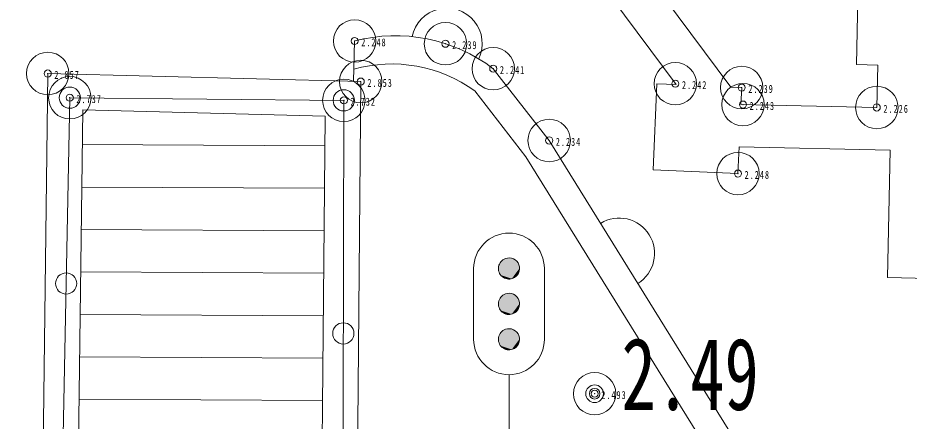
# Model space of a CAD drawing. Units: millimetres, scale not verified. Extents: x -252300 to 252300, y -178200 to 178200.
# Drawn here: x 43583 to 49884, y 115150 to 118000 of the extents above; entities that cross this region are included whole.
import ezdxf
from ezdxf.enums import TextEntityAlignment as Align

# ---------------------------------------------------------------- set-up
doc = ezdxf.new("R2010")
doc.units = ezdxf.units.MM
doc.header["$LTSCALE"] = 600
doc.header["$PDMODE"] = 32
doc.header["$PDSIZE"] = 300
doc.linetypes.add('DASHED', pattern=[7.5, 6, -1.5])
for name, color, linetype, lineweight in [('0-1_S-SUV', 7, 'Continuous', 13), ('0-B_点字ブロック', 40, 'DASHED', 13), ('0-E_非表示独標', 253, 'Continuous', 13)]:
    doc.layers.add(name, color=color, linetype=linetype, lineweight=lineweight)
doc.layers.add('0-3_S-SUV-HTXT', color=7, linetype='Continuous')
doc.styles.add('ＭＳ ゴシック', font='')
doc.styles.get('ＭＳ ゴシック').set_extended_font_data('MS Gothic')

msp = doc.modelspace()

# ---------------------------------------------------------------- linework, layer by layer
at = {"layer": '0-1_S-SUV'}
for p, q in [((45964, 117836.5), (45955.5, 117550.8)), ((45753, 117095.4), (44038.6, 117104.6)), ((45750.3, 116795.4), (44034.8, 116804.6)), ((45747.7, 116495.4), (44031, 116504.7)), ((45745, 116195.4), (44027.2, 116204.7)), ((46805.2, 115728.7), (46805.2, 116228.7)), ((47305.2, 115728.7), (47305.2, 116228.7)), ((45742.3, 115895.4), (44023.4, 115904.7)), ((45739.7, 115595.4), (44019.6, 115604.7)), ((47055.2, 114603.7), (47055.2, 115478.7)), ((45737, 115295.4), (44015.8, 115304.7))]:
    msp.add_line(p, q, dxfattribs=at)
for points in [[(49316.1, 113946.1), (47339.2, 117132.9), (46943.7, 117640.8)], [(41017, 114970.9), (43761.4, 114956.1), (43795, 117606.3), (46007, 117549.4), (45964.1, 112704), (39935.8, 112786.6)], [(49172.2, 113798.7), (47174.9, 117018.4), (46812.5, 117483.7)], [(45880.2, 114123.4), (45887, 117417.1), (43950.6, 117435.9), (43898.6, 114810), (41164.6, 114820.2)], [(39939.2, 113036.6), (45716.4, 112957.4), (45754.8, 117305.8), (44041.7, 117349.9), (43986.3, 112981.1)]]:
    msp.add_lwpolyline(points, dxfattribs=at)
for centre, radius in [((43950.6, 117435.9), 75), ((45887, 117417.1), 75), ((43924.6, 116122.9), 75), ((45883.6, 115770.2), 75), ((47660.6, 115344.2), 62.5), ((47660.6, 115344.2), 37.5)]:
    msp.add_circle(centre, radius, dxfattribs=at)
for centre, radius, start, end in [((46615.9, 117818.4), 250, 334.33372, 168.71023), ((46252.4, 116730.6), 1142.9, 52.78496, 104.61787), ((46227.9, 116680.9), 993.1, 53.93795, 105.77086), ((46341.3, 116819.6), 4331.9, 319.66842, 10.08975), ((46348.6, 116822), 4141, 319.71979, 10.14112), ((47834, 116335.3), 250, 301.81273, 121.81273), ((47055.2, 116228.7), 250, 0, 180), ((47055.2, 116228.7), 75, 110, 290), ((47055.2, 116228.7), 75, 290, 110), ((47055.2, 115978.7), 75, 110, 290), ((47055.2, 115978.7), 75, 290, 110), ((47055.2, 115728.7), 75, 110, 290), ((47055.2, 115728.7), 75, 290, 110), ((47055.2, 115728.7), 250, 180, 0)]:
    msp.add_arc(centre, radius, start, end, dxfattribs=at)
for points in [[(46982.2, 116246.2), (46984.1, 116252.6), (47074.4, 116156.3)], [(46984.1, 116252.6), (46986.5, 116258.9), (47074.4, 116156.3)], [(46986.5, 116258.9), (46989.5, 116264.9), (47074.4, 116156.3)], [(46989.5, 116264.9), (46993, 116270.7), (47074.4, 116156.3)], [(46993, 116270.7), (46997, 116276.1), (47074.4, 116156.3)], [(46997, 116276.1), (47001.5, 116281.1), (47074.4, 116156.3)], [(47001.5, 116281.1), (47006.4, 116285.7), (47074.4, 116156.3)], [(47006.4, 116285.7), (47011.7, 116289.9), (47074.4, 116156.3)], [(47011.7, 116289.9), (47017.4, 116293.5), (47074.4, 116156.3)], [(47017.4, 116293.5), (47023.3, 116296.6), (47074.4, 116156.3)], [(47023.3, 116296.6), (47029.5, 116299.2), (47074.4, 116156.3)], [(47029.5, 116299.2), (47036, 116301.2), (47074.4, 116156.3)], [(47036, 116301.2), (47042.5, 116302.7), (47074.4, 116156.3)], [(47042.5, 116302.7), (47049.2, 116303.5), (47074.4, 116156.3)], [(47049.2, 116303.5), (47069.3, 116302.4), (47074.4, 116156.3)], [(47069.3, 116302.4), (47074.4, 116156.3), (47082.2, 116298.7)], [(47074.4, 116156.3), (47082.2, 116298.7), (47094.3, 116292.7)], [(47074.4, 116156.3), (47094.3, 116292.7), (47105.1, 116284.7)], [(47074.4, 116156.3), (47105.1, 116284.7), (47109.9, 116280)], [(47074.4, 116156.3), (47109.9, 116280), (47114.3, 116274.9)], [(47074.4, 116156.3), (47114.3, 116274.9), (47118.2, 116269.4)], [(47074.4, 116156.3), (47118.2, 116269.4), (47121.6, 116263.6)], [(47074.4, 116156.3), (47121.6, 116263.6), (47124.4, 116257.5)], [(47074.4, 116156.3), (47124.4, 116257.5), (47126.7, 116251.2)], [(47074.4, 116156.3), (47126.7, 116251.2), (47128.5, 116244.7)], [(46980.2, 116226.1), (46980.3, 116232.9), (47074.4, 116156.3)], [(46980.2, 116226.1), (46980.8, 116219.4), (47074.4, 116156.3)], [(46980.3, 116232.9), (46981, 116239.6), (47074.4, 116156.3)], [(46980.8, 116219.4), (46981.9, 116212.8), (47074.4, 116156.3)], [(46981, 116239.6), (46982.2, 116246.2), (47074.4, 116156.3)], [(46981.9, 116212.8), (46983.6, 116206.3), (47074.4, 116156.3)], [(46983.6, 116206.3), (46985.9, 116200), (47074.4, 116156.3)], [(46985.9, 116200), (46988.8, 116193.9), (47074.4, 116156.3)], [(46988.8, 116193.9), (46992.2, 116188.1), (47074.4, 116156.3)], [(46992.2, 116188.1), (46996.1, 116182.6), (47074.4, 116156.3)], [(47074.4, 116156.3), (47128.5, 116244.7), (47129.6, 116238.1)], [(47074.4, 116156.3), (47129.6, 116238.1), (47130.1, 116231.4)], [(47074.4, 116156.3), (47130.1, 116224.6), (47130.1, 116231.4)], [(47074.4, 116156.3), (47129.4, 116217.9), (47130.1, 116224.6)], [(47074.4, 116156.3), (47128.1, 116211.3), (47129.4, 116217.9)], [(47074.4, 116156.3), (47126.3, 116204.9), (47128.1, 116211.3)], [(47074.4, 116156.3), (47123.9, 116198.6), (47126.3, 116204.9)], [(47074.4, 116156.3), (47120.9, 116192.5), (47123.9, 116198.6)], [(47074.4, 116156.3), (47117.4, 116186.8), (47120.9, 116192.5)], [(46996.1, 116182.6), (47000.5, 116177.5), (47074.4, 116156.3)], [(47000.5, 116177.5), (47005.3, 116172.8), (47074.4, 116156.3)], [(47005.3, 116172.8), (47010.5, 116168.5), (47074.4, 116156.3)], [(47010.5, 116168.5), (47016.1, 116164.7), (47074.4, 116156.3)], [(47016.1, 116164.7), (47022, 116161.5), (47074.4, 116156.3)], [(47022, 116161.5), (47028.1, 116158.8), (47074.4, 116156.3)], [(47028.1, 116158.8), (47034.5, 116156.7), (47074.4, 116156.3)], [(47034.5, 116156.7), (47041.1, 116155.1), (47074.4, 116156.3)], [(47041.1, 116155.1), (47047.7, 116154.1), (47074.4, 116156.3)], [(47047.7, 116154.1), (47054.4, 116153.7), (47074.4, 116156.3)], [(47054.4, 116153.7), (47061.2, 116154), (47074.4, 116156.3)], [(47061.2, 116154), (47067.8, 116154.8), (47074.4, 116156.3)], [(47074.4, 116156.3), (47113.4, 116181.4), (47117.4, 116186.8)], [(47074.4, 116156.3), (47108.9, 116176.4), (47113.4, 116181.4)], [(47074.4, 116156.3), (47104, 116171.8), (47108.9, 116176.4)], [(47074.4, 116156.3), (47098.7, 116167.6), (47104, 116171.8)], [(47074.4, 116156.3), (47093, 116164), (47098.7, 116167.6)], [(47074.4, 116156.3), (47087, 116160.9), (47093, 116164)], [(47074.4, 116156.3), (47080.8, 116158.3), (47087, 116160.9)], [(46982.2, 115996.2), (46984.1, 116002.6), (47074.4, 115906.3)], [(46984.1, 116002.6), (46986.5, 116008.9), (47074.4, 115906.3)], [(46986.5, 116008.9), (46989.5, 116014.9), (47074.4, 115906.3)], [(46989.5, 116014.9), (46993, 116020.7), (47074.4, 115906.3)], [(46993, 116020.7), (46997, 116026.1), (47074.4, 115906.3)], [(46997, 116026.1), (47001.5, 116031.1), (47074.4, 115906.3)], [(47001.5, 116031.1), (47006.4, 116035.7), (47074.4, 115906.3)], [(47006.4, 116035.7), (47011.7, 116039.9), (47074.4, 115906.3)], [(47011.7, 116039.9), (47017.4, 116043.5), (47074.4, 115906.3)], [(47017.4, 116043.5), (47023.3, 116046.6), (47074.4, 115906.3)], [(47023.3, 116046.6), (47029.5, 116049.2), (47074.4, 115906.3)], [(47029.5, 116049.2), (47036, 116051.2), (47074.4, 115906.3)], [(47036, 116051.2), (47042.5, 116052.7), (47074.4, 115906.3)], [(47042.5, 116052.7), (47049.2, 116053.5), (47074.4, 115906.3)], [(47049.2, 116053.5), (47069.3, 116052.4), (47074.4, 115906.3)], [(47069.3, 116052.4), (47074.4, 115906.3), (47082.2, 116048.7)], [(47074.4, 115906.3), (47082.2, 116048.7), (47094.3, 116042.7)], [(47074.4, 115906.3), (47094.3, 116042.7), (47105.1, 116034.7)], [(47074.4, 115906.3), (47105.1, 116034.7), (47109.9, 116030)], [(47074.4, 115906.3), (47109.9, 116030), (47114.3, 116024.9)], [(47074.4, 115906.3), (47114.3, 116024.9), (47118.2, 116019.4)], [(47074.4, 115906.3), (47118.2, 116019.4), (47121.6, 116013.6)], [(47074.4, 115906.3), (47121.6, 116013.6), (47124.4, 116007.5)], [(47074.4, 115906.3), (47124.4, 116007.5), (47126.7, 116001.2)], [(47074.4, 115906.3), (47126.7, 116001.2), (47128.5, 115994.7)], [(46980.2, 115976.1), (46980.3, 115982.9), (47074.4, 115906.3)], [(46980.2, 115976.1), (46980.8, 115969.4), (47074.4, 115906.3)], [(46980.3, 115982.9), (46981, 115989.6), (47074.4, 115906.3)], [(46980.8, 115969.4), (46981.9, 115962.8), (47074.4, 115906.3)], [(46981, 115989.6), (46982.2, 115996.2), (47074.4, 115906.3)], [(46981.9, 115962.8), (46983.6, 115956.3), (47074.4, 115906.3)], [(46983.6, 115956.3), (46985.9, 115950), (47074.4, 115906.3)], [(46985.9, 115950), (46988.8, 115943.9), (47074.4, 115906.3)], [(46988.8, 115943.9), (46992.2, 115938.1), (47074.4, 115906.3)], [(46992.2, 115938.1), (46996.1, 115932.6), (47074.4, 115906.3)], [(47074.4, 115906.3), (47128.5, 115994.7), (47129.6, 115988.1)], [(47074.4, 115906.3), (47129.6, 115988.1), (47130.1, 115981.4)], [(47074.4, 115906.3), (47130.1, 115974.6), (47130.1, 115981.4)], [(47074.4, 115906.3), (47129.4, 115967.9), (47130.1, 115974.6)], [(47074.4, 115906.3), (47128.1, 115961.3), (47129.4, 115967.9)], [(47074.4, 115906.3), (47126.3, 115954.9), (47128.1, 115961.3)], [(47074.4, 115906.3), (47123.9, 115948.6), (47126.3, 115954.9)], [(47074.4, 115906.3), (47120.9, 115942.5), (47123.9, 115948.6)], [(47074.4, 115906.3), (47117.4, 115936.8), (47120.9, 115942.5)], [(47074.4, 115906.3), (47113.4, 115931.4), (47117.4, 115936.8)], [(46996.1, 115932.6), (47000.5, 115927.5), (47074.4, 115906.3)], [(47000.5, 115927.5), (47005.3, 115922.8), (47074.4, 115906.3)], [(47005.3, 115922.8), (47010.5, 115918.5), (47074.4, 115906.3)], [(47010.5, 115918.5), (47016.1, 115914.7), (47074.4, 115906.3)], [(47016.1, 115914.7), (47022, 115911.5), (47074.4, 115906.3)], [(47022, 115911.5), (47028.1, 115908.8), (47074.4, 115906.3)], [(47028.1, 115908.8), (47034.5, 115906.7), (47074.4, 115906.3)], [(47034.5, 115906.7), (47041.1, 115905.1), (47074.4, 115906.3)], [(47041.1, 115905.1), (47047.7, 115904.1), (47074.4, 115906.3)], [(47047.7, 115904.1), (47054.4, 115903.7), (47074.4, 115906.3)], [(47054.4, 115903.7), (47061.2, 115904), (47074.4, 115906.3)], [(47061.2, 115904), (47067.8, 115904.8), (47074.4, 115906.3)], [(47074.4, 115906.3), (47108.9, 115926.4), (47113.4, 115931.4)], [(47074.4, 115906.3), (47104, 115921.8), (47108.9, 115926.4)], [(47074.4, 115906.3), (47098.7, 115917.6), (47104, 115921.8)], [(47074.4, 115906.3), (47093, 115914), (47098.7, 115917.6)], [(47074.4, 115906.3), (47087, 115910.9), (47093, 115914)], [(47074.4, 115906.3), (47080.8, 115908.3), (47087, 115910.9)], [(46982.2, 115746.2), (46984.1, 115752.6), (47074.4, 115656.3)], [(46984.1, 115752.6), (46986.5, 115758.9), (47074.4, 115656.3)], [(46986.5, 115758.9), (46989.5, 115764.9), (47074.4, 115656.3)], [(46989.5, 115764.9), (46993, 115770.7), (47074.4, 115656.3)], [(46993, 115770.7), (46997, 115776.1), (47074.4, 115656.3)], [(46997, 115776.1), (47001.5, 115781.1), (47074.4, 115656.3)], [(47001.5, 115781.1), (47006.4, 115785.7), (47074.4, 115656.3)], [(47006.4, 115785.7), (47011.7, 115789.9), (47074.4, 115656.3)], [(47011.7, 115789.9), (47017.4, 115793.5), (47074.4, 115656.3)], [(47017.4, 115793.5), (47023.3, 115796.6), (47074.4, 115656.3)], [(47023.3, 115796.6), (47029.5, 115799.2), (47074.4, 115656.3)], [(47029.5, 115799.2), (47036, 115801.2), (47074.4, 115656.3)], [(47036, 115801.2), (47042.5, 115802.7), (47074.4, 115656.3)], [(47042.5, 115802.7), (47049.2, 115803.5), (47074.4, 115656.3)], [(47049.2, 115803.5), (47069.3, 115802.4), (47074.4, 115656.3)], [(47069.3, 115802.4), (47074.4, 115656.3), (47082.2, 115798.7)], [(47074.4, 115656.3), (47082.2, 115798.7), (47094.3, 115792.7)], [(47074.4, 115656.3), (47094.3, 115792.7), (47105.1, 115784.7)], [(47074.4, 115656.3), (47105.1, 115784.7), (47109.9, 115780)], [(47074.4, 115656.3), (47109.9, 115780), (47114.3, 115774.9)], [(47074.4, 115656.3), (47114.3, 115774.9), (47118.2, 115769.4)], [(47074.4, 115656.3), (47118.2, 115769.4), (47121.6, 115763.6)], [(47074.4, 115656.3), (47121.6, 115763.6), (47124.4, 115757.5)], [(47074.4, 115656.3), (47124.4, 115757.5), (47126.7, 115751.2)], [(47074.4, 115656.3), (47126.7, 115751.2), (47128.5, 115744.7)], [(46980.2, 115726.1), (46980.3, 115732.9), (47074.4, 115656.3)], [(46980.2, 115726.1), (46980.8, 115719.4), (47074.4, 115656.3)], [(46980.3, 115732.9), (46981, 115739.6), (47074.4, 115656.3)], [(46980.8, 115719.4), (46981.9, 115712.8), (47074.4, 115656.3)], [(46981, 115739.6), (46982.2, 115746.2), (47074.4, 115656.3)], [(46981.9, 115712.8), (46983.6, 115706.3), (47074.4, 115656.3)], [(46983.6, 115706.3), (46985.9, 115700), (47074.4, 115656.3)], [(46985.9, 115700), (46988.8, 115693.9), (47074.4, 115656.3)], [(46988.8, 115693.9), (46992.2, 115688.1), (47074.4, 115656.3)], [(46992.2, 115688.1), (46996.1, 115682.6), (47074.4, 115656.3)], [(47074.4, 115656.3), (47128.5, 115744.7), (47129.6, 115738.1)], [(47074.4, 115656.3), (47129.6, 115738.1), (47130.1, 115731.4)], [(47074.4, 115656.3), (47130.1, 115724.6), (47130.1, 115731.4)], [(47074.4, 115656.3), (47129.4, 115717.9), (47130.1, 115724.6)], [(47074.4, 115656.3), (47128.1, 115711.3), (47129.4, 115717.9)], [(47074.4, 115656.3), (47126.3, 115704.9), (47128.1, 115711.3)], [(47074.4, 115656.3), (47123.9, 115698.6), (47126.3, 115704.9)], [(47074.4, 115656.3), (47120.9, 115692.5), (47123.9, 115698.6)], [(47074.4, 115656.3), (47117.4, 115686.8), (47120.9, 115692.5)], [(47074.4, 115656.3), (47113.4, 115681.4), (47117.4, 115686.8)], [(46996.1, 115682.6), (47000.5, 115677.5), (47074.4, 115656.3)], [(47000.5, 115677.5), (47005.3, 115672.8), (47074.4, 115656.3)], [(47005.3, 115672.8), (47010.5, 115668.5), (47074.4, 115656.3)], [(47010.5, 115668.5), (47016.1, 115664.7), (47074.4, 115656.3)], [(47016.1, 115664.7), (47022, 115661.5), (47074.4, 115656.3)], [(47022, 115661.5), (47028.1, 115658.8), (47074.4, 115656.3)], [(47028.1, 115658.8), (47034.5, 115656.7), (47074.4, 115656.3)], [(47034.5, 115656.7), (47041.1, 115655.1), (47074.4, 115656.3)], [(47041.1, 115655.1), (47047.7, 115654.1), (47074.4, 115656.3)], [(47047.7, 115654.1), (47054.4, 115653.7), (47074.4, 115656.3)], [(47054.4, 115653.7), (47061.2, 115654), (47074.4, 115656.3)], [(47061.2, 115654), (47067.8, 115654.8), (47074.4, 115656.3)], [(47074.4, 115656.3), (47108.9, 115676.4), (47113.4, 115681.4)], [(47074.4, 115656.3), (47104, 115671.8), (47108.9, 115676.4)], [(47074.4, 115656.3), (47098.7, 115667.6), (47104, 115671.8)], [(47074.4, 115656.3), (47093, 115664), (47098.7, 115667.6)], [(47074.4, 115656.3), (47087, 115660.9), (47093, 115664)], [(47074.4, 115656.3), (47080.8, 115658.3), (47087, 115660.9)]]:
    msp.add_solid(points, dxfattribs=at)
at = {"layer": '0-B_点字ブロック'}
for p, q in [((48622.4, 117510.8), (47708.3, 118742.8)), ((48100.7, 117533.9), (48073.9, 116926.6)), ((48100.7, 117533.9), (48236.1, 117527.9)), ((48694.9, 117387.4), (49655.4, 117366.2)), ((48681.6, 117087.6), (48673.5, 116899.6)), ((49748.7, 117064.1), (48681.6, 117087.6)), ((48673.3, 116900), (48073.9, 116926.6))]:
    msp.add_line(p, q, dxfattribs=at)
for points in [[(41462.9, 117324.1), (42428.8, 118106.5), (44033.3, 119005.1), (45789.1, 119324), (46704.8, 119054.7), (47498.2, 118522.5), (48236.1, 117527.9)], [(49655, 117366.2), (49661.3, 117665.5), (49511.3, 117669.5), (49523.9, 118268.6), (50123.7, 118256.1), (50111.2, 117656.2), (50261.2, 117652.9), (50254.9, 117353.9), (50354.9, 117351.8), (50329.8, 116151.9)], [(48622.4, 117510.8), (48700.2, 117507.4), (48694.9, 117387.4)], [(50329.8, 116151.9), (49729.9, 116164.4), (49748.7, 117064.1)]]:
    msp.add_lwpolyline(points, dxfattribs=at)
at = {"layer": '0-E_非表示独標'}
for centre in [(45963.7, 117836.3), (46606.1, 117816.9), (46943.7, 117640.7), (43794.5, 117606.5), (46007.3, 117549.9), (48230.7, 117534.5), (48700.2, 117507.4), (43950.4, 117435.5), (45887.6, 117417), (48708.9, 117387.1), (49655, 117366.5), (47339.1, 117133.3), (48673.5, 116899.6), (47660.4, 115344.3)]:
    msp.add_circle(centre, 25, dxfattribs=at)
for p in [(45963.7, 117836.3), (46606.1, 117816.9), (46943.7, 117640.7), (43794.5, 117606.5), (46007.3, 117549.9), (48230.7, 117534.5), (48700.2, 117507.4), (43950.4, 117435.5), (45887.6, 117417), (48708.9, 117387.1), (49655, 117366.5), (47339.1, 117133.3), (48673.5, 116899.6), (47660.4, 115344.3)]:
    msp.add_point(p, dxfattribs=at)

# ---------------------------------------------------------------- texts
at = {"layer": '0-3_S-SUV-HTXT', "style": 'ＭＳ ゴシック', "width": 0.7}
msp.add_text('2.49', height=509.5, rotation=359.994, dxfattribs=at).set_placement((47850.4, 115076.7), align=Align.BOTTOM_LEFT)
at = {"layer": '0-E_非表示独標', "char_height": 56.61, "attachment_point": 7, "rotation": 359.994, "style": 'ＭＳ ゴシック'}
for s, insert in [('\\T1.25;\\W0.65;2.248', (46010.6, 117797.7)), ('\\T1.25;\\W0.65;2.239', (46653, 117778.3)), ('\\T1.25;\\W0.65;2.241', (46990.6, 117602.1)), ('\\T1.25;\\W0.65;2.857', (43841.3, 117567.9)), ('\\T1.25;\\W0.65;2.853', (46054.2, 117511.3)), ('\\T1.25;\\W0.65;2.242', (48277.5, 117495.9)), ('\\T1.25;\\W0.65;2.239', (48747.1, 117468.8)), ('\\T1.25;\\W0.65;2.737', (43997.2, 117396.9)), ('\\T1.25;\\W0.65;2.732', (45934.4, 117378.4)), ('\\T1.25;\\W0.65;2.243', (48755.8, 117348.5)), ('\\T1.25;\\W0.65;2.226', (49701.9, 117327.9)), ('\\T1.25;\\W0.65;2.234', (47386, 117094.7)), ('\\T1.25;\\W0.65;2.248', (48720.4, 116861)), ('\\T1.25;\\W0.65;2.493', (47707.2, 115305.7))]:
    msp.add_mtext(s, dxfattribs=dict(at, insert=insert))

doc.saveas('drawing.dxf')
